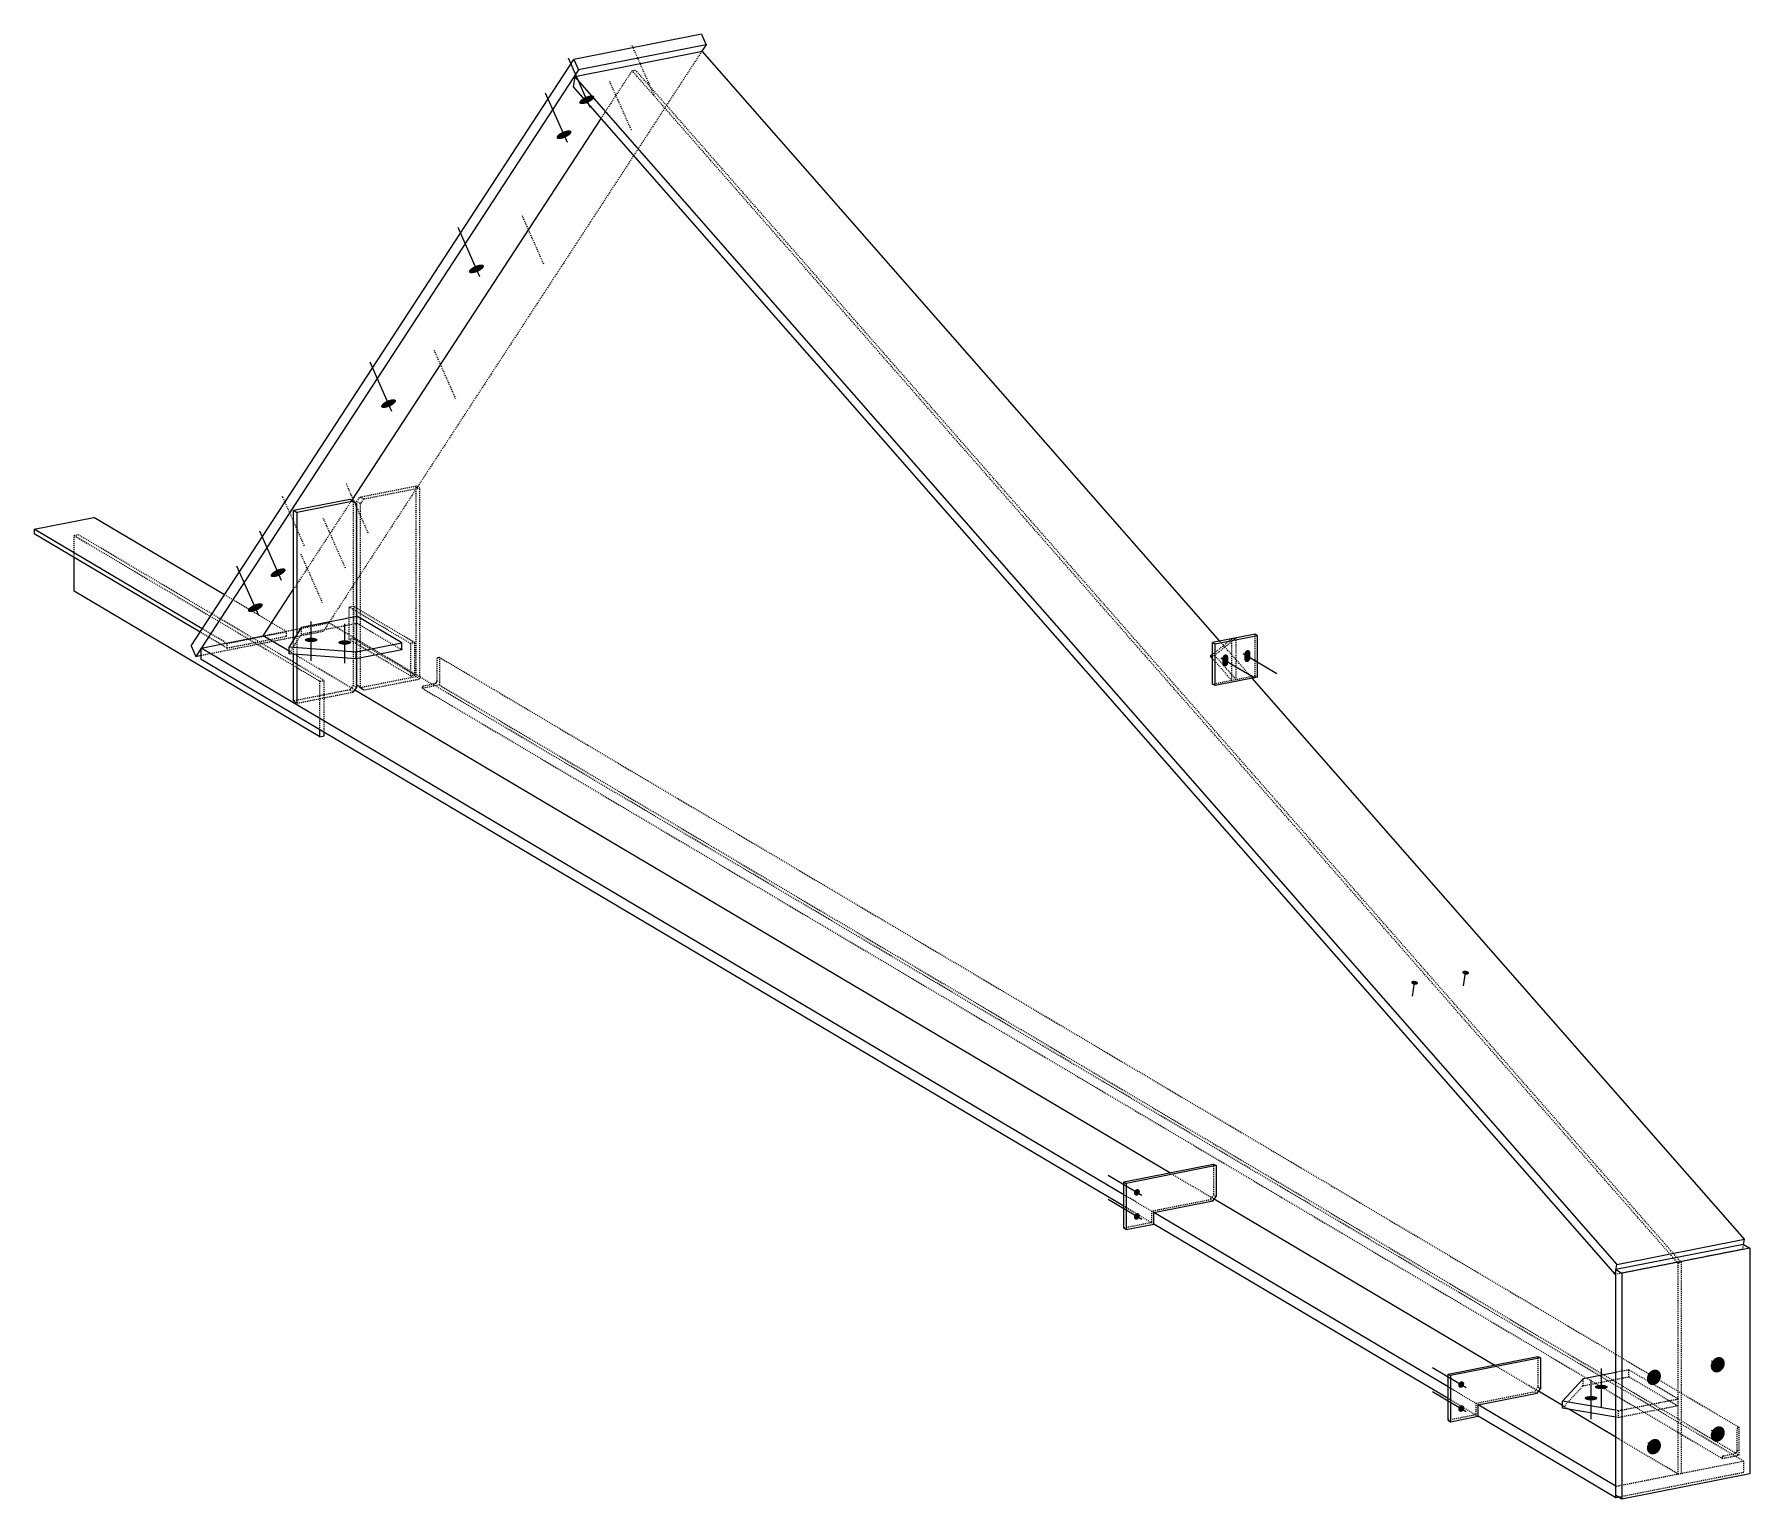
# Model space of a CAD drawing. Header units: millimetres. Extents: x 16 to 66872, y 16 to 3079.
# Drawn here: x 26867 to 30357, y 100 to 3079 of the extents above; entities that cross this region are included whole.
import ezdxf

# ---------------------------------------------------------------- set-up
doc = ezdxf.new("R2010")
doc.units = ezdxf.units.MM
doc.linetypes.add('DXK_LINE_DOT2', pattern=[3.9198, 1.9599, -1.9599])
doc.layers.add('STÅL', color=7, linetype='Continuous')

msp = doc.modelspace()

# ---------------------------------------------------------------- hatches: boundary and pattern name
at = {"layer": 'STÅL', "linetype": 'Continuous'}
for points in [[(27988.5, 2951.9), (27991.7, 2953.1), (27994.9, 2954.1), (27997.9, 2954.7), (28000.6, 2954.9), (28002.8, 2954.8), (28004.6, 2954.2), (28005.8, 2953.4), (28006.3, 2952.1), (28006.2, 2950.7), (28005.4, 2949), (28004, 2947.2), (28002, 2945.4), (27999.5, 2943.5), (27996.7, 2941.8), (27993.6, 2940.3), (27990.4, 2939.1), (27987.3, 2938.1), (27984.3, 2937.5), (27981.6, 2937.3), (27979.3, 2937.4), (27977.5, 2938), (27976.3, 2938.8), (27975.8, 2940), (27975.9, 2941.5), (27976.7, 2943.2), (27978.1, 2945), (27980.1, 2946.8), (27982.6, 2948.7), (27985.4, 2950.4)], [(27942.1, 2880.8), (27945.3, 2882.1), (27948.5, 2883), (27951.5, 2883.6), (27954.2, 2883.9), (27956.5, 2883.7), (27958.2, 2883.2), (27959.4, 2882.3), (27959.9, 2881.1), (27959.8, 2879.6), (27959, 2877.9), (27957.6, 2876.2), (27955.6, 2874.3), (27953.2, 2872.5), (27950.3, 2870.8), (27947.2, 2869.3), (27944, 2868), (27940.9, 2867), (27937.9, 2866.4), (27935.2, 2866.2), (27932.9, 2866.4), (27931.1, 2866.9), (27929.9, 2867.8), (27929.4, 2869), (27929.5, 2870.5), (27930.3, 2872.1), (27931.8, 2873.9), (27933.7, 2875.8), (27936.2, 2877.6), (27939, 2879.3)], [(27763.9, 2607.8), (27767.1, 2609), (27770.2, 2610), (27773.2, 2610.6), (27775.9, 2610.8), (27778.2, 2610.7), (27780, 2610.1), (27781.2, 2609.3), (27781.7, 2608), (27781.6, 2606.6), (27780.8, 2604.9), (27779.4, 2603.1), (27777.4, 2601.3), (27774.9, 2599.4), (27772.1, 2597.7), (27769, 2596.2), (27765.8, 2595), (27762.6, 2594), (27759.6, 2593.4), (27756.9, 2593.2), (27754.6, 2593.3), (27752.9, 2593.9), (27751.7, 2594.7), (27751.2, 2595.9), (27751.3, 2597.4), (27752.1, 2599.1), (27753.5, 2600.9), (27755.5, 2602.7), (27758, 2604.6), (27760.8, 2606.3)], [(27585, 2333.7), (27588.2, 2335), (27591.3, 2335.9), (27594.3, 2336.5), (27597, 2336.8), (27599.3, 2336.6), (27601.1, 2336.1), (27602.3, 2335.2), (27602.8, 2334), (27602.7, 2332.5), (27601.9, 2330.8), (27600.4, 2329), (27598.5, 2327.2), (27596, 2325.4), (27593.2, 2323.7), (27590.1, 2322.2), (27586.9, 2320.9), (27583.7, 2319.9), (27580.7, 2319.3), (27578, 2319.1), (27575.7, 2319.3), (27574, 2319.8), (27572.8, 2320.7), (27572.3, 2321.9), (27572.4, 2323.4), (27573.2, 2325), (27574.6, 2326.8), (27576.6, 2328.7), (27579.1, 2330.5), (27581.9, 2332.2)], [(27360.3, 1989.6), (27363.5, 1990.9), (27366.7, 1991.8), (27369.7, 1992.4), (27372.4, 1992.7), (27374.7, 1992.5), (27376.5, 1992), (27377.6, 1991.1), (27378.2, 1989.9), (27378, 1988.4), (27377.2, 1986.7), (27375.8, 1984.9), (27373.8, 1983.1), (27371.4, 1981.3), (27368.5, 1979.6), (27365.5, 1978.1), (27362.3, 1976.8), (27359.1, 1975.8), (27356.1, 1975.2), (27353.4, 1975), (27351.1, 1975.2), (27349.3, 1975.7), (27348.2, 1976.6), (27347.6, 1977.8), (27347.8, 1979.3), (27348.6, 1980.9), (27350, 1982.7), (27352, 1984.6), (27354.4, 1986.4), (27357.3, 1988.1)], [(27314, 1918.6), (27317.1, 1919.8), (27320.3, 1920.8), (27323.3, 1921.4), (27326, 1921.6), (27328.3, 1921.5), (27330.1, 1920.9), (27331.2, 1920), (27331.8, 1918.8), (27331.6, 1917.4), (27330.9, 1915.7), (27329.4, 1913.9), (27327.5, 1912), (27325, 1910.2), (27322.2, 1908.5), (27319.1, 1907), (27315.9, 1905.7), (27312.7, 1904.8), (27309.7, 1904.2), (27307, 1903.9), (27304.7, 1904.1), (27303, 1904.6), (27301.8, 1905.5), (27301.2, 1906.7), (27301.4, 1908.2), (27302.2, 1909.9), (27303.6, 1911.7), (27305.6, 1913.5), (27308, 1915.3), (27310.9, 1917)], [(27430.2, 1842.7), (27427.5, 1842.8), (27424.9, 1843.1), (27422.5, 1843.6), (27420.5, 1844.2), (27418.9, 1845), (27417.8, 1845.8), (27417.2, 1846.7), (27417.2, 1847.6), (27417.8, 1848.6), (27418.9, 1849.4), (27420.5, 1850.2), (27422.5, 1850.8), (27424.9, 1851.2), (27427.5, 1851.5), (27430.2, 1851.6), (27432.9, 1851.5), (27435.5, 1851.2), (27437.8, 1850.8), (27439.8, 1850.2), (27441.4, 1849.4), (27442.5, 1848.6), (27443.1, 1847.6), (27443.1, 1846.7), (27442.5, 1845.8), (27441.4, 1845), (27439.8, 1844.2), (27437.8, 1843.6), (27435.5, 1843.1), (27432.9, 1842.8)], [(27498.5, 1837.5), (27495.8, 1837.6), (27493.2, 1837.9), (27490.8, 1838.4), (27488.8, 1839), (27487.2, 1839.7), (27486.1, 1840.6), (27485.6, 1841.5), (27485.6, 1842.4), (27486.1, 1843.3), (27487.2, 1844.2), (27488.8, 1844.9), (27490.8, 1845.6), (27493.2, 1846), (27495.8, 1846.3), (27498.5, 1846.4), (27501.2, 1846.3), (27503.8, 1846), (27506.1, 1845.6), (27508.2, 1844.9), (27509.7, 1844.2), (27510.9, 1843.3), (27511.4, 1842.4), (27511.4, 1841.5), (27510.9, 1840.6), (27509.7, 1839.7), (27508.2, 1839), (27506.1, 1838.4), (27503.8, 1837.9), (27501.2, 1837.6)], [(29292.5, 1817.6), (29290.2, 1817.6), (29287.9, 1816.6), (29285.9, 1814.8), (29284.6, 1812.4), (29284.1, 1809.8), (29284.1, 1798.5), (29284.6, 1796.1), (29285.9, 1794.2), (29287.9, 1793.2), (29290.2, 1793.2), (29292.5, 1794.1), (29294.5, 1795.9), (29295.8, 1798.3), (29296.3, 1800.9), (29296.3, 1812.2), (29295.8, 1814.6), (29294.5, 1816.5)], [(29337.5, 1826.4), (29335.2, 1826.5), (29332.9, 1825.5), (29330.9, 1823.7), (29329.6, 1821.3), (29329.2, 1818.7), (29329.2, 1807.4), (29329.6, 1805), (29330.9, 1803.1), (29332.9, 1802.1), (29335.2, 1802.1), (29337.5, 1803), (29339.5, 1804.8), (29340.8, 1807.2), (29341.3, 1809.8), (29341.3, 1821.1), (29340.8, 1823.5), (29339.5, 1825.4)], [(29674.8, 1145.8), (29673.4, 1146.1), (29672.1, 1146.6), (29670.9, 1147.2), (29669.9, 1147.9), (29669.2, 1148.7), (29668.7, 1149.6), (29668.6, 1150.4), (29668.7, 1151.2), (29669.1, 1151.9), (29669.8, 1152.6), (29670.8, 1153.1), (29672, 1153.4), (29673.3, 1153.6), (29674.7, 1153.6), (29676.1, 1153.5), (29677.6, 1153.1), (29678.9, 1152.6), (29680.1, 1152), (29681.1, 1151.3), (29681.8, 1150.5), (29682.3, 1149.7), (29682.4, 1148.8), (29682.3, 1148), (29681.8, 1147.3), (29681.1, 1146.7), (29680.2, 1146.2), (29679, 1145.8), (29677.7, 1145.6), (29676.3, 1145.6)], [(29778.8, 1166.3), (29777.3, 1166.6), (29776, 1167.1), (29774.8, 1167.7), (29773.8, 1168.4), (29773.1, 1169.2), (29772.6, 1170.1), (29772.5, 1170.9), (29772.6, 1171.7), (29773.1, 1172.4), (29773.8, 1173.1), (29774.7, 1173.6), (29775.9, 1173.9), (29777.2, 1174.1), (29778.6, 1174.1), (29780.1, 1174), (29781.5, 1173.6), (29782.8, 1173.2), (29784, 1172.6), (29785, 1171.8), (29785.7, 1171), (29786.2, 1170.2), (29786.3, 1169.4), (29786.2, 1168.6), (29785.8, 1167.8), (29785.1, 1167.2), (29784.1, 1166.7), (29782.9, 1166.3), (29781.6, 1166.2), (29780.2, 1166.1)], [(29105.5, 726.1), (29106.4, 727.3), (29107.4, 728.3), (29108.5, 729.1), (29109.8, 729.6), (29111, 729.9), (29112.3, 729.8), (29113.4, 729.5), (29114.5, 728.9), (29115.3, 728), (29115.9, 727), (29116.3, 725.7), (29116.5, 724.4), (29116.3, 723), (29115.9, 721.6), (29115.3, 720.3), (29114.5, 719.1), (29113.4, 718.1), (29112.3, 717.3), (29111, 716.8), (29109.8, 716.5), (29108.5, 716.6), (29107.4, 716.9), (29106.3, 717.5), (29105.5, 718.4), (29104.9, 719.4), (29104.5, 720.7), (29104.3, 722), (29104.5, 723.4), (29104.9, 724.8)], [(29105.5, 677.2), (29106.4, 678.4), (29107.4, 679.4), (29108.5, 680.2), (29109.8, 680.8), (29111, 681), (29112.3, 681), (29113.4, 680.6), (29114.5, 680), (29115.3, 679.2), (29115.9, 678.1), (29116.3, 676.9), (29116.5, 675.5), (29116.3, 674.1), (29115.9, 672.7), (29115.3, 671.4), (29114.5, 670.2), (29113.4, 669.2), (29112.3, 668.4), (29111, 667.9), (29109.8, 667.7), (29108.5, 667.7), (29107.4, 668), (29106.3, 668.6), (29105.5, 669.5), (29104.9, 670.6), (29104.5, 671.8), (29104.3, 673.1), (29104.5, 674.5), (29104.9, 675.9)], [(30280.9, 379.3), (30282.9, 382.1), (30285.3, 384.5), (30288, 386.3), (30290.9, 387.6), (30293.9, 388.2), (30296.8, 388.1), (30299.6, 387.3), (30302, 385.9), (30304, 383.8), (30305.5, 381.3), (30306.4, 378.4), (30306.7, 375.3), (30306.4, 372), (30305.5, 368.7), (30304, 365.6), (30302, 362.8), (30299.5, 360.4), (30296.8, 358.6), (30293.9, 357.3), (30290.9, 356.7), (30288, 356.8), (30285.2, 357.6), (30282.8, 359.1), (30280.8, 361.1), (30279.3, 363.6), (30278.4, 366.5), (30278.1, 369.7), (30278.4, 372.9), (30279.4, 376.2)], [(30150.9, 353.7), (30152.9, 356.5), (30155.4, 358.8), (30158.1, 360.7), (30161, 361.9), (30164, 362.5), (30166.9, 362.4), (30169.7, 361.6), (30172.1, 360.2), (30174.1, 358.2), (30175.6, 355.7), (30176.5, 352.8), (30176.8, 349.6), (30176.5, 346.3), (30175.5, 343.1), (30174.1, 340), (30172.1, 337.2), (30169.6, 334.8), (30166.9, 332.9), (30164, 331.7), (30161, 331.1), (30158.1, 331.2), (30155.3, 332), (30152.9, 333.4), (30150.9, 335.4), (30149.4, 337.9), (30148.5, 340.8), (30148.2, 344), (30148.5, 347.3), (30149.5, 350.6)], [(29765.5, 335.1), (29766.4, 336.3), (29767.4, 337.3), (29768.5, 338.1), (29769.8, 338.6), (29771, 338.9), (29772.3, 338.8), (29773.4, 338.5), (29774.5, 337.9), (29775.3, 337), (29775.9, 336), (29776.3, 334.8), (29776.5, 333.4), (29776.3, 332), (29775.9, 330.6), (29775.3, 329.3), (29774.5, 328.1), (29773.4, 327.1), (29772.3, 326.3), (29771, 325.8), (29769.8, 325.6), (29768.5, 325.6), (29767.4, 325.9), (29766.3, 326.5), (29765.5, 327.4), (29764.9, 328.5), (29764.5, 329.7), (29764.3, 331), (29764.5, 332.4), (29764.9, 333.8)], [(30055.5, 322.8), (30052.8, 322.9), (30050.2, 323.2), (30047.8, 323.6), (30045.8, 324.2), (30044.2, 325), (30043.1, 325.8), (30042.5, 326.8), (30042.5, 327.7), (30043.1, 328.6), (30044.2, 329.4), (30045.8, 330.2), (30047.8, 330.8), (30050.2, 331.3), (30052.8, 331.6), (30055.5, 331.7), (30058.2, 331.6), (30060.8, 331.3), (30063.1, 330.8), (30065.1, 330.2), (30066.7, 329.4), (30067.8, 328.6), (30068.4, 327.7), (30068.4, 326.8), (30067.8, 325.8), (30066.7, 325), (30065.1, 324.2), (30063.1, 323.6), (30060.8, 323.2), (30058.2, 322.9)], [(29765.5, 286.3), (29766.4, 287.4), (29767.4, 288.5), (29768.5, 289.2), (29769.8, 289.8), (29771, 290), (29772.3, 290), (29773.4, 289.6), (29774.5, 289), (29775.3, 288.2), (29775.9, 287.1), (29776.3, 285.9), (29776.5, 284.5), (29776.3, 283.2), (29775.9, 281.8), (29775.3, 280.5), (29774.5, 279.3), (29773.4, 278.3), (29772.3, 277.5), (29771, 276.9), (29769.8, 276.7), (29768.5, 276.7), (29767.4, 277.1), (29766.3, 277.7), (29765.5, 278.5), (29764.9, 279.6), (29764.5, 280.8), (29764.3, 282.2), (29764.5, 283.6), (29764.9, 284.9)], [(30034.5, 299.9), (30031.8, 300), (30029.2, 300.3), (30026.9, 300.8), (30024.8, 301.4), (30023.2, 302.2), (30022.1, 303), (30021.6, 303.9), (30021.6, 304.8), (30022.1, 305.8), (30023.2, 306.6), (30024.8, 307.4), (30026.9, 308), (30029.2, 308.4), (30031.8, 308.7), (30034.5, 308.8), (30037.2, 308.7), (30039.8, 308.4), (30042.1, 308), (30044.2, 307.4), (30045.8, 306.6), (30046.9, 305.8), (30047.4, 304.8), (30047.4, 303.9), (30046.9, 303), (30045.8, 302.2), (30044.2, 301.4), (30042.1, 300.8), (30039.8, 300.3), (30037.2, 300)], [(30280.9, 238.4), (30282.9, 241.2), (30285.3, 243.5), (30288, 245.4), (30290.9, 246.6), (30293.9, 247.2), (30296.8, 247.1), (30299.6, 246.3), (30302, 244.9), (30304, 242.9), (30305.5, 240.4), (30306.4, 237.5), (30306.7, 234.3), (30306.4, 231), (30305.5, 227.8), (30304, 224.7), (30302, 221.9), (30299.5, 219.5), (30296.8, 217.6), (30293.9, 216.4), (30290.9, 215.8), (30288, 215.9), (30285.2, 216.7), (30282.8, 218.1), (30280.8, 220.1), (30279.3, 222.6), (30278.4, 225.5), (30278.1, 228.7), (30278.4, 232), (30279.4, 235.2)], [(30150.9, 212.7), (30152.9, 215.5), (30155.4, 217.9), (30158.1, 219.7), (30161, 221), (30164, 221.6), (30166.9, 221.5), (30169.7, 220.7), (30172.1, 219.3), (30174.1, 217.2), (30175.6, 214.7), (30176.5, 211.8), (30176.8, 208.7), (30176.5, 205.4), (30175.5, 202.1), (30174.1, 199), (30172.1, 196.2), (30169.6, 193.8), (30166.9, 192), (30164, 190.7), (30161, 190.1), (30158.1, 190.2), (30155.3, 191), (30152.9, 192.5), (30150.9, 194.5), (30149.4, 197), (30148.5, 199.9), (30148.2, 203), (30148.5, 206.3), (30149.5, 209.6)]]:
    msp.add_hatch(color=96, dxfattribs=at).paths.add_polyline_path(points)

# ---------------------------------------------------------------- linework, layer by layer
at = {"layer": 'STÅL', "color": 2, "linetype": 'Continuous'}
for p, q in [((28224.6, 3079.3), (27964.8, 3028)), ((28224.6, 3079.3), (28234, 3058.2)), ((28226.8, 3044.4), (27967, 2993.1)), ((28234, 3058.2), (27974.1, 3006.9)), ((28234, 3058.2), (28224.7, 3044)), ((29279.1, 1844.7), (28226.8, 3044.4)), ((27185.9, 1834.8), (27964.8, 3028)), ((27974.1, 3006.9), (27195.2, 1813.7)), ((27964.8, 3028), (27974.1, 3006.9)), ((27967, 2993.1), (27963.5, 2972.6)), ((27963.5, 2972.6), (30083.3, 555.9)), ((27967, 2993.1), (30086.8, 576.4)), ((28019.9, 2908.3), (27512.8, 2131.4)), ((26866.8, 2072.4), (26988.1, 2096.3)), ((27253.8, 1938.9), (26988.1, 2096.3)), ((27208.7, 1869.8), (26866.8, 2072.4)), ((26866.8, 2072.4), (26866.8, 2063)), ((27204.3, 1863), (26866.8, 2063)), ((26948.1, 1946.5), (26948.1, 2014.8)), ((27448.1, 1650.3), (26948.1, 1946.5)), ((27332.7, 1855.6), (27394.5, 1950.2)), ((27206.3, 1830.6), (27332.7, 1855.6)), ((27385.1, 1824.6), (27332.7, 1855.6)), ((27185.9, 1834.8), (27195.2, 1813.7)), ((27195.2, 1813.7), (27206.3, 1815.9)), ((27206.3, 1807.1), (27206.3, 1830.6)), ((29083.8, 718.4), (27206.3, 1830.6)), ((29083.8, 694.9), (27206.3, 1807.1)), ((30346.6, 627.7), (29345.3, 1769.3)), ((29177.3, 762.9), (27519.3, 1745.1)), ((27448.1, 1650.3), (27448.1, 1663.9)), ((27448.1, 1650.3), (27456.8, 1652)), ((27456.8, 1652), (27456.8, 1658.7)), ((29837.3, 371.9), (29267.5, 709.5)), ((29743.8, 327.4), (29145, 682.1)), ((29743.8, 303.9), (29145, 658.6)), ((30344.9, 617.3), (30085, 566)), ((30086.8, 576.4), (30346.6, 627.7)), ((30357.4, 609.9), (30097.5, 558.6)), ((30344.9, 617.3), (30346.6, 627.7)), ((30344.9, 617.3), (30357.4, 609.9)), ((30357.4, 609.9), (30357.4, 151.3)), ((30083.3, 555.9), (30086.8, 576.4)), ((30085, 566), (30097.5, 558.6)), ((30085, 107.4), (30085, 566)), ((30097.5, 558.6), (30097.5, 100)), ((30085, 556.3), (30083.3, 555.9)), ((29976.3, 289.5), (29927.5, 318.5)), ((30085, 125.3), (29805, 291.1)), ((30085, 225.1), (29989.4, 281.8)), ((30085, 101.8), (29805, 267.6)), ((30097.5, 100), (30357.4, 151.3)), ((30085, 101.8), (30085, 125.3)), ((30085, 107.4), (30097.5, 100)), ((30092.2, 103.2), (30085, 101.8))]:
    msp.add_line(p, q, dxfattribs=at)
at = {"layer": 'STÅL', "color": 7, "linetype": 'DXK_LINE_DOT2'}
for p, q in [((28224.7, 3044), (27455, 1865)), ((28083.2, 3005.2), (28019.9, 2908.3)), ((28083.2, 3005.2), (28090.2, 3006.6)), ((30211.5, 579), (28083.2, 3005.2)), ((30218.4, 580.3), (28090.2, 3006.6)), ((27512.8, 2131.4), (27394.5, 1950.2)), ((26956.8, 2061), (26948.1, 2059.3)), ((27456.8, 1764.8), (26956.8, 2061)), ((26948.1, 2014.8), (26948.1, 2059.3)), ((26948.1, 2059.3), (27448.1, 1763.1)), ((27380.1, 1864.1), (27253.8, 1938.9)), ((27258.9, 1830.7), (27204.3, 1863)), ((27206.3, 1815.9), (27455, 1865)), ((27258.9, 1840.1), (27208.7, 1869.8)), ((27258.9, 1840.1), (27380.1, 1864.1)), ((27258.9, 1830.7), (27380.1, 1854.7)), ((27332.7, 1855.6), (27466.1, 1881.9)), ((27380.1, 1854.7), (27380.1, 1864.1)), ((30344.9, 176.6), (27466.1, 1881.9)), ((27258.9, 1840.1), (27258.9, 1830.7)), ((27519.3, 1745.1), (27385.1, 1824.6)), ((29345.3, 1769.3), (29279.1, 1844.7)), ((27448.1, 1763.1), (27456.8, 1764.8)), ((27448.1, 1663.9), (27448.1, 1763.1)), ((27456.8, 1658.7), (27456.8, 1764.8)), ((29267.5, 709.5), (29177.3, 762.9)), ((29145, 682.1), (29083.8, 718.4)), ((29145, 658.6), (29083.8, 694.9)), ((30343.1, 607.2), (30085, 556.3)), ((30343.1, 607.2), (30344.9, 617.3)), ((30218.4, 580.3), (30211.5, 579)), ((30211.5, 302.9), (30211.5, 579)), ((30218.4, 151.6), (30218.4, 580.3)), ((29927.5, 318.5), (29837.3, 371.9)), ((29805, 291.1), (29743.8, 327.4)), ((29805, 267.6), (29743.8, 303.9)), ((29989.4, 281.8), (29976.3, 289.5)), ((30211.5, 150.2), (30211.5, 288.8)), ((30211.5, 150.2), (30085, 225.1)), ((30085, 125.3), (30344.9, 176.6)), ((30344.9, 176.6), (30344.9, 153.1)), ((30344.9, 153.1), (30092.2, 103.2))]:
    msp.add_line(p, q, dxfattribs=at)
at = {"layer": 'STÅL', "color": 96, "linetype": 'DXK_LINE_DOT2'}
for p, q in [((28128.1, 2955.7), (28083.5, 3056.2)), ((28081.7, 2884.7), (28037.1, 2985.1)), ((27903.5, 2611.6), (27858.9, 2712.1)), ((27724.5, 2337.5), (27680, 2438)), ((27546.3, 2064.5), (27501.7, 2165)), ((27416.4, 2038.8), (27371.8, 2139.3)), ((27499.9, 1993.4), (27455.4, 2093.9)), ((27453.5, 1922.4), (27409, 2022.9))]:
    msp.add_line(p, q, dxfattribs=at)
at = {"layer": 'STÅL', "color": 96, "linetype": 'Continuous'}
for p, q in [((27998.2, 2930.1), (27953.6, 3030.5)), ((27951.8, 2859), (27907.2, 2959.5)), ((27773.5, 2586), (27729, 2686.4)), ((27594.6, 2311.9), (27550.1, 2412.4)), ((27370, 1967.8), (27325.4, 2068.3)), ((27323.6, 1896.7), (27279.1, 1997.2)), ((27430.2, 1804.9), (27430.2, 1884.8)), ((27498.5, 1799.7), (27498.5, 1879.6)), ((29326.5, 1819.5), (29395.2, 1778.7)), ((29281.4, 1810.6), (29350.2, 1769.8)), ((29774.8, 1143.1), (29779.4, 1170.1)), ((29670.9, 1122.6), (29675.5, 1149.6)), ((29051.7, 758), (29120.4, 717.3)), ((29051.7, 709.1), (29120.4, 668.4)), ((29711.7, 367), (29780.4, 326.3)), ((30055.5, 284.9), (30055.5, 364.8)), ((30168.8, 343.1), (30150, 354.2)), ((30298.7, 368.8), (30279.9, 379.9)), ((29711.7, 318.2), (29780.4, 277.4)), ((30034.5, 262.1), (30034.5, 342)), ((30168.8, 202.2), (30150, 213.3)), ((30298.7, 227.8), (30279.9, 238.9))]:
    msp.add_line(p, q, dxfattribs=at)
at = {"layer": 'STÅL', "color": 4, "linetype": 'Continuous'}
for p, q in [((27394.5, 2111.1), (27508.8, 2133.7)), ((27516.3, 2129.3), (27402, 2106.7)), ((27508.8, 2133.7), (27516.3, 2129.3)), ((27523.2, 2123.1), (27516.3, 2129.3)), ((27394.5, 1847.8), (27394.5, 2111.1)), ((27394.5, 2111.1), (27402, 2106.7)), ((27402, 1859.5), (27402, 2106.7)), ((27523.2, 1895.4), (27523.2, 2123.1)), ((27410.7, 1873.2), (27523.3, 1895.4)), ((27615, 1841.1), (27523.3, 1895.4)), ((27410.7, 1873.2), (27385.1, 1833.1)), ((29351, 1858.9), (29264.4, 1841.8)), ((29269.4, 1838.9), (29356, 1856)), ((29303.4, 1849.5), (29312, 1851.2)), ((29356, 1856), (29351, 1858.9)), ((29356, 1771.4), (29356, 1856)), ((27385.1, 1819), (27385.1, 1833.1)), ((27385.1, 1833.1), (27521.8, 1822.7)), ((27521.8, 1808.6), (27385.1, 1819)), ((27394.5, 1723.2), (27394.5, 1818.3)), ((27402, 1718.8), (27402, 1817.7)), ((27521.8, 1822.7), (27615, 1841.1)), ((27615, 1827), (27521.8, 1808.6)), ((27521.8, 1808.6), (27521.8, 1822.7)), ((27615, 1827), (27615, 1841.1)), ((29264.4, 1817.7), (29260.2, 1814.2)), ((29264.4, 1757.3), (29264.4, 1841.8)), ((29264.4, 1841.8), (29269.4, 1838.9)), ((29269.4, 1754.3), (29269.4, 1838.9)), ((27523.2, 1750.1), (27523.2, 1808.9)), ((29264.4, 1809.4), (29260.2, 1814.2)), ((27516.5, 1741.4), (27523.2, 1750.1)), ((29269.4, 1754.3), (29264.4, 1757.3)), ((29356, 1771.4), (29269.4, 1754.3)), ((29083.8, 744.4), (29266.5, 780.5)), ((29271.5, 777.6), (29088.8, 741.5)), ((29266.5, 780.5), (29271.5, 777.6)), ((29271.5, 777.6), (29271.5, 714.6)), ((29083.8, 650.5), (29083.8, 744.4)), ((29083.8, 744.4), (29088.8, 741.5)), ((29088.8, 741.5), (29088.8, 647.5)), ((29145, 682.1), (29264.6, 705.7)), ((29264.6, 705.7), (29271.5, 714.6)), ((29145, 658.6), (29145, 682.1)), ((29083.8, 650.5), (29088.8, 647.5)), ((29088.8, 647.5), (29145, 658.6)), ((29743.8, 353.5), (29926.5, 389.5)), ((29931.5, 386.6), (29748.8, 350.5)), ((29926.5, 389.5), (29931.5, 386.6)), ((29931.5, 386.6), (29931.5, 323.6)), ((29743.8, 259.5), (29743.8, 353.5)), ((29743.8, 353.5), (29748.8, 350.5)), ((29748.8, 350.5), (29748.8, 256.5)), ((30085, 357), (30018.3, 343.8)), ((29805, 291.1), (29924.6, 314.7)), ((29924.6, 314.7), (29931.5, 323.6)), ((30018.3, 343.8), (29976.3, 298.1)), ((29805, 267.6), (29805, 291.1)), ((29976.3, 284), (29976.3, 298.1)), ((30085, 279.9), (29976.3, 298.1)), ((30085, 265.8), (29976.3, 284)), ((29743.8, 259.5), (29748.8, 256.5)), ((29748.8, 256.5), (29805, 267.6))]:
    msp.add_line(p, q, dxfattribs=at)
at = {"layer": 'STÅL', "color": 30, "linetype": 'DXK_LINE_DOT2'}
for p, q in [((27508.8, 2133.7), (27515.7, 2127.6)), ((27522.7, 2128.9), (27529.6, 2137.8)), ((27529.6, 2137.8), (27643.9, 2160.4)), ((27537.1, 2133.4), (27529.6, 2137.8)), ((27537.1, 2133.4), (27530.2, 2124.5)), ((27651.4, 2155.9), (27537.1, 2133.4)), ((27651.4, 2155.9), (27643.9, 2160.4)), ((27643.9, 1772.3), (27643.9, 2160.4)), ((27651.4, 1767.9), (27651.4, 2155.9)), ((27515.7, 2127.6), (27515.7, 1754.5)), ((27515.7, 2127.6), (27523.2, 2123.1)), ((27530.2, 2124.5), (27522.7, 2128.9)), ((27522.7, 1755.9), (27522.7, 2128.9)), ((27530.2, 2124.5), (27530.2, 1751.4)), ((27507.4, 1913.9), (27516, 1915.6)), ((27632.4, 1839.8), (27507.4, 1913.9)), ((27507.4, 1848.1), (27507.4, 1913.9)), ((27641, 1841.5), (27516, 1915.6)), ((27516, 1915.6), (27516, 1849.8)), ((27523.2, 1808.9), (27523.2, 1895.4)), ((27523.3, 1881.3), (27523.3, 1895.4)), ((27385.1, 1819), (27410.7, 1859.1)), ((27402, 1817.7), (27402, 1859.5)), ((27410.7, 1859.1), (27523.3, 1881.3)), ((27410.7, 1859.1), (27410.7, 1873.2)), ((27523.3, 1881.3), (27615, 1827)), ((29268.8, 1815.9), (29312, 1851.2)), ((29312, 1851.2), (29312, 1766.7)), ((29351, 1774.4), (29351, 1858.9)), ((27394.5, 1818.3), (27394.5, 1847.8)), ((27516, 1849.8), (27507.4, 1848.1)), ((27632.4, 1774), (27507.4, 1848.1)), ((27641, 1775.7), (27516, 1849.8)), ((27641, 1841.5), (27632.4, 1839.8)), ((27632.4, 1839.8), (27632.4, 1774)), ((27641, 1775.7), (27641, 1841.5)), ((29260.2, 1814.2), (29268.8, 1815.9)), ((29303.4, 1849.5), (29264.4, 1817.7)), ((29312, 1766.7), (29268.8, 1815.9)), ((29303.4, 1764.9), (29303.4, 1849.5)), ((27686.7, 1808.2), (27686.9, 1809.4)), ((27686.7, 1765), (27686.7, 1808.2)), ((27686.9, 1809.4), (27687.4, 1810.4)), ((27687.4, 1810.4), (27688.3, 1811.2)), ((27688.3, 1811.2), (27689.3, 1811.6)), ((27689.3, 1811.6), (27691, 1811.9)), ((27691, 1811.9), (27691, 1755.5)), ((27691, 1811.9), (30336, 245)), ((29303.4, 1764.9), (29264.4, 1809.4)), ((27508.8, 1745.6), (27394.5, 1723)), ((27515.7, 1754.5), (27508.8, 1745.6)), ((27508.8, 1745.6), (27516.3, 1741.2)), ((27515.7, 1754.5), (27523.2, 1750.1)), ((27530.2, 1751.4), (27522.7, 1755.9)), ((27529.6, 1749.7), (27522.7, 1755.9)), ((27643.9, 1772.3), (27529.6, 1749.7)), ((27537.1, 1745.3), (27529.6, 1749.7)), ((27530.2, 1751.4), (27537.1, 1745.3)), ((27537.1, 1745.3), (27651.4, 1767.9)), ((27632.4, 1774), (27641, 1775.7)), ((27651.4, 1767.9), (27643.9, 1772.3)), ((27691, 1755.5), (27656.4, 1748.7)), ((27656.4, 1750.6), (27656.6, 1751.7)), ((27656.4, 1748.7), (27656.4, 1750.6)), ((27656.4, 1748.7), (30301.4, 181.8)), ((27656.6, 1751.7), (27657.1, 1752.7)), ((27657.1, 1752.7), (27658, 1753.5)), ((27658, 1753.5), (27659, 1753.9)), ((27659, 1753.9), (27681.5, 1758.3)), ((27681.5, 1758.3), (27683.5, 1759.2)), ((27683.5, 1759.2), (27685.2, 1760.7)), ((27685.2, 1760.7), (27686.3, 1762.8)), ((27686.3, 1762.8), (27686.7, 1765)), ((27691, 1755.5), (30336, 188.6)), ((29264.4, 1757.3), (29351, 1774.4)), ((29351, 1774.4), (29356, 1771.4)), ((27394.5, 1723), (27394.5, 1723.2)), ((27394.5, 1723), (27402, 1718.6)), ((27402, 1718.6), (27516.3, 1741.2)), ((27402, 1718.6), (27402, 1718.8)), ((27516.3, 1741.2), (27516.5, 1741.4)), ((29266.5, 780.5), (29266.5, 717.6)), ((29140, 685.1), (29259.6, 708.7)), ((29266.5, 717.6), (29259.6, 708.7)), ((29259.6, 708.7), (29264.6, 705.7)), ((29271.5, 714.6), (29266.5, 717.6)), ((29140, 685.1), (29140, 661.6)), ((29140, 685.1), (29145, 682.1)), ((29140, 661.6), (29083.8, 650.5)), ((29140, 661.6), (29145, 658.6)), ((29926.5, 389.5), (29926.5, 326.6)), ((30111.5, 362.2), (30085, 357)), ((30111.5, 348.1), (30111.5, 362.2)), ((30211.5, 302.9), (30111.5, 362.2)), ((29800, 294.1), (29919.6, 317.7)), ((29926.5, 326.6), (29919.6, 317.7)), ((29919.6, 317.7), (29924.6, 314.7)), ((29931.5, 323.6), (29926.5, 326.6)), ((29976.3, 284), (30018.3, 329.7)), ((30018.3, 329.7), (30111.5, 348.1)), ((30018.3, 329.7), (30018.3, 343.8)), ((30111.5, 348.1), (30211.5, 288.8)), ((29800, 294.1), (29800, 270.6)), ((29800, 294.1), (29805, 291.1)), ((30090.2, 279), (30085, 279.9)), ((30090.2, 279), (30211.5, 302.9)), ((30211.5, 288.8), (30090.2, 264.9)), ((30211.5, 288.8), (30211.5, 302.9)), ((29800, 270.6), (29743.8, 259.5)), ((29800, 270.6), (29805, 267.6)), ((30090.2, 264.9), (30085, 265.8)), ((30090.2, 264.9), (30090.2, 279)), ((30334.3, 244.7), (30333.3, 244.3)), ((30336, 245), (30334.3, 244.7)), ((30336, 188.6), (30336, 245)), ((30331.9, 242.5), (30331.7, 241.3)), ((30331.7, 198.1), (30331.7, 241.3)), ((30332.4, 243.5), (30331.9, 242.5)), ((30333.3, 244.3), (30332.4, 243.5)), ((30301.4, 181.8), (30336, 188.6)), ((30301.6, 184.8), (30301.4, 183.7)), ((30301.4, 181.8), (30301.4, 183.7)), ((30302.1, 185.8), (30301.6, 184.8)), ((30303, 186.6), (30302.1, 185.8)), ((30304, 187), (30303, 186.6)), ((30304, 187), (30326.5, 191.5)), ((30328.5, 192.3), (30326.5, 191.5)), ((30330.2, 193.8), (30328.5, 192.3)), ((30331.3, 195.9), (30330.2, 193.8)), ((30331.7, 198.1), (30331.3, 195.9))]:
    msp.add_line(p, q, dxfattribs=at)

doc.saveas('drawing.dxf')
